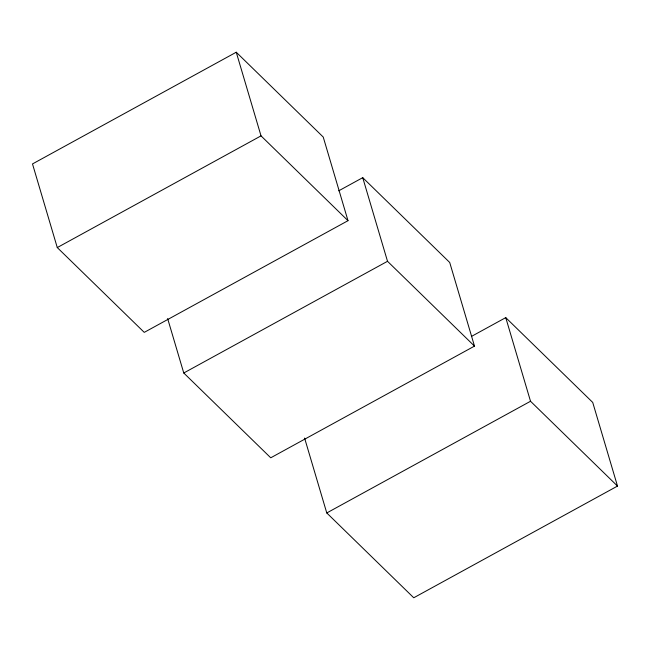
<?xml version="1.0" encoding="UTF-8"?>
<svg xmlns="http://www.w3.org/2000/svg" width="650" height="650" viewBox="0 0 650 650"><rect width="100%" height="100%" fill="white"/><g stroke="black" fill="none" stroke-linecap="round" stroke-linejoin="round"><path stroke-width="0.97" d="M236.251 52.227L32.5 163.93L57.273 247.569L144.251 332.377L348.002 220.683L323.229 137.044L236.251 52.227L261.024 135.866L348.002 220.683M57.273 247.569L261.024 135.866M338.715 190.824L362.733 177.661L449.711 262.47L474.492 346.109L270.741 457.803L183.763 372.994L167.627 318.533M183.763 372.994L387.514 261.3L474.492 346.109M471.941 336.156L505.749 317.623L592.727 402.431L617.5 486.07L413.749 597.773L326.771 512.956L304.59 438.076M326.771 512.956L530.522 401.261L617.5 486.07M505.749 317.623L530.522 401.261M362.733 177.661L387.514 261.3"/></g></svg>
